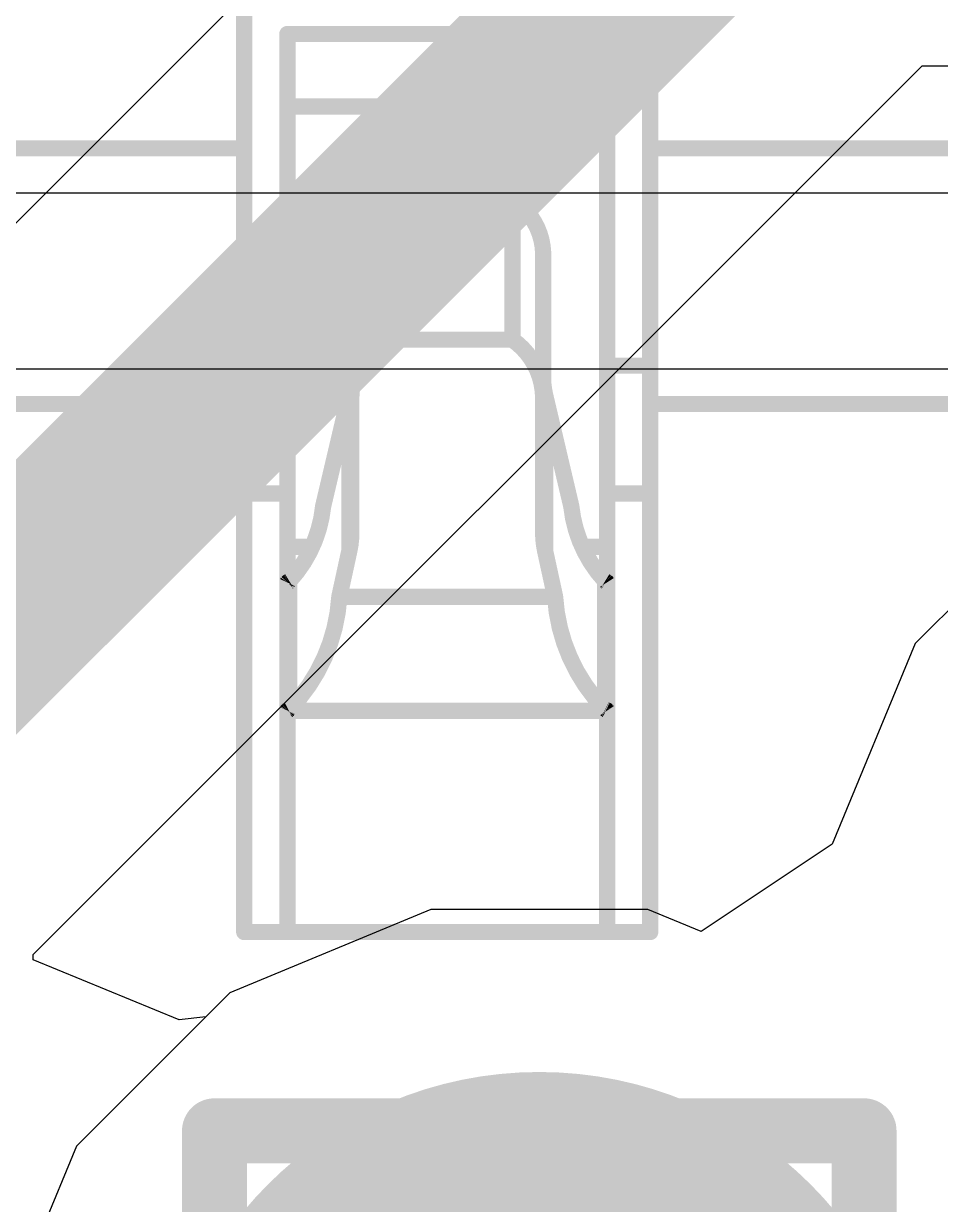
# Model space of a CAD drawing. Header units: inches. Extents: x -6 to 5433, y -4 to 5447.
# Drawn here: x 9.519 to 10.236, y 27.439 to 28.363 of the extents above; entities that cross this region are included whole.
import ezdxf

# ---------------------------------------------------------------- set-up
doc = ezdxf.new("R2010")
doc.units = ezdxf.units.IN
for name, color, linetype in [('Bottom Layer', 5, 'Continuous'), ('Drill Drawing', 1, 'Continuous'), ('Ground', 16, 'Continuous'), ('Mechanical 4', 56, 'Continuous'), ('Power', 76, 'Continuous'), ('Top Layer', 1, 'Continuous')]:
    doc.layers.add(name, color=color, linetype=linetype)

msp = doc.modelspace()

# ---------------------------------------------------------------- hatches: boundary and pattern name
at = {"layer": 'Bottom Layer'}
h = msp.add_hatch(color=5, dxfattribs=at)
edge = h.paths.add_edge_path()
edge.add_arc((9.92189, 27.24247), 0.3, 0, 360)
at = {"layer": 'Ground'}
h = msp.add_hatch(color=16, dxfattribs=at)
edge = h.paths.add_edge_path()
edge.add_arc((9.92189, 27.24247), 0.3, 0, 360)
at = {"layer": 'Power'}
h = msp.add_hatch(color=76, dxfattribs=at)
edge = h.paths.add_edge_path()
edge.add_arc((9.92189, 27.24247), 0.3, 0, 360)
at = {"layer": 'Top Layer'}
h = msp.add_hatch(color=1, dxfattribs=at)
edge = h.paths.add_edge_path()
edge.add_arc((9.92189, 27.24247), 0.3, 0, 360)

# ---------------------------------------------------------------- linework, layer by layer
at = {"layer": 'Bottom Layer'}
for p, q in [((9.98905, 28.68324), (9.08813, 27.78231)), ((9.52613, 27.63432), (10.22137, 28.32956)), ((10.22137, 28.32956), (14.79611, 28.32956)), ((10.3361, 27.99781), (10.21598, 27.87769)), ((10.21598, 27.87769), (10.15098, 27.72075)), ((10.15098, 27.72075), (10.04843, 27.65224)), ((9.83696, 27.66947), (9.68002, 27.60446)), ((10.00683, 27.66947), (9.83696, 27.66947)), ((10.04843, 27.65224), (10.00683, 27.66947)), ((9.52615, 27.6302), (9.52613, 27.63432)), ((9.64036, 27.58328), (9.52615, 27.6302)), ((9.68002, 27.60446), (9.6611, 27.58555)), ((9.6611, 27.58555), (9.64036, 27.58328))]:
    msp.add_line(p, q, dxfattribs=at)
msp.add_lwpolyline([(9.23463, 27.63581, 0.1524, 0.1524, 0), (10.13556, 28.53675, 0.1524, 0.1524, 0)], format="xyseb", dxfattribs=at)
at = {"layer": 'Drill Drawing'}
for points in [[(9.66789, 27.49647, 0.0508, 0.0508, 0), (10.17589, 27.49647, 0.0508, 0.0508, 0)], [(9.66789, 26.98847, 0.0508, 0.0508, 0), (9.66789, 27.49647, 0.0508, 0.0508, 0)], [(10.17589, 26.98847, 0.0508, 0.0508, 0), (10.17589, 27.49647, 0.0508, 0.0508, 0)]]:
    msp.add_lwpolyline(points, format="xyseb", dxfattribs=at)
for points in [[(9.65519, 27.49647, 0.0254, 0.0254, 1), (9.68059, 27.49647, 0.0254, 0.0254, 1)], [(9.65519, 27.49647, 0.0254, 0.0254, 1), (9.68059, 27.49647, 0.0254, 0.0254, 1)], [(10.16319, 27.49647, 0.0254, 0.0254, 1), (10.18859, 27.49647, 0.0254, 0.0254, 1)], [(10.16319, 27.49647, 0.0254, 0.0254, 1), (10.18859, 27.49647, 0.0254, 0.0254, 1)]]:
    msp.add_lwpolyline(points, format="xyseb", close=True, dxfattribs=at)
at = {"layer": 'Ground'}
for p, q in [((10.3361, 27.99781), (10.21598, 27.87769)), ((10.21598, 27.87769), (10.15098, 27.72075)), ((10.15098, 27.72075), (10.04843, 27.65224)), ((9.83696, 27.66947), (9.68002, 27.60446)), ((10.00683, 27.66947), (9.83696, 27.66947)), ((10.04843, 27.65224), (10.00683, 27.66947)), ((9.68002, 27.60446), (9.5599, 27.48434)), ((9.5599, 27.48434), (9.52403, 27.39775))]:
    msp.add_line(p, q, dxfattribs=at)
at = {"layer": 'Mechanical 4'}
for points in [[(9.69115, 28.06495, 0.0127, 0.0127, 0), (9.69115, 28.53495, 0.0127, 0.0127, 0)], [(10.00865, 28.06495, 0.0127, 0.0127, 0), (10.00865, 28.53495, 0.0127, 0.0127, 0)], [(9.72491, 28.35441, 0.0127, 0.0127, 0), (9.97491, 28.35441, 0.0127, 0.0127, 0)], [(9.72491, 27.65195, 0.0127, 0.0127, 0), (9.72491, 28.35441, 0.0127, 0.0127, 0)], [(9.97491, 27.65195, 0.0127, 0.0127, 0), (9.97491, 28.35441, 0.0127, 0.0127, 0)], [(9.72491, 28.29774, 0.0127, 0.0127, 0), (9.97491, 28.29774, 0.0127, 0.0127, 0)], [(9.37365, 28.26494, 0.0127, 0.0127, 0), (9.69115, 28.26494, 0.0127, 0.0127, 0)], [(10.00865, 28.26494, 0.0127, 0.0127, 0), (10.32615, 28.26494, 0.0127, 0.0127, 0)], [(9.77491, 28.1837, 0.0127, 0.0127, -0.247377), (9.79891, 28.22494, 0.0127, 0.0127, 0)], [(9.79892, 28.22494, 0.0127, 0.0127, 0), (9.90089, 28.22494, 0.0127, 0.0127, 0)], [(9.79892, 28.11528, 0.0127, 0.0127, 0), (9.79892, 28.22494, 0.0127, 0.0127, 0)], [(9.90089, 28.11528, 0.0127, 0.0127, 0), (9.90089, 28.22494, 0.0127, 0.0127, 0)], [(9.9009, 28.22494, 0.0127, 0.0127, -0.247377), (9.92491, 28.1837, 0.0127, 0.0127, 0)], [(9.77491, 27.96435, 0.0127, 0.0127, 0), (9.77491, 28.1837, 0.0127, 0.0127, 0)], [(9.92491, 27.96435, 0.0127, 0.0127, 0), (9.92491, 28.1837, 0.0127, 0.0127, 0)], [(9.77491, 28.07071, 0.0127, 0.0127, -0.23748), (9.79891, 28.11529, 0.0127, 0.0127, 0)], [(9.79892, 28.11528, 0.0127, 0.0127, 0), (9.90089, 28.11528, 0.0127, 0.0127, 0)], [(9.9009, 28.11529, 0.0127, 0.0127, -0.23748), (9.92491, 28.07071, 0.0127, 0.0127, 0)], [(9.69115, 28.09495, 0.0127, 0.0127, 0), (9.72491, 28.09495, 0.0127, 0.0127, 0)], [(9.97491, 28.09495, 0.0127, 0.0127, 0), (10.00865, 28.09495, 0.0127, 0.0127, 0)], [(9.77491, 28.08526, 0.0127, 0.0127, -0.057864), (9.77339, 28.07223, 0.0127, 0.0127, 0)], [(9.92642, 28.07223, 0.0127, 0.0127, -0.057864), (9.92491, 28.08526, 0.0127, 0.0127, 0)], [(9.75286, 27.98495, 0.0127, 0.0127, 0), (9.77339, 28.07223, 0.0127, 0.0127, 0)], [(9.77339, 27.95028, 0.0127, 0.0127, 0), (9.77339, 28.07223, 0.0127, 0.0127, 0)], [(9.92642, 28.07223, 0.0127, 0.0127, 0), (9.94694, 27.98495, 0.0127, 0.0127, 0)], [(9.92642, 27.95028, 0.0127, 0.0127, 0), (9.92642, 28.07223, 0.0127, 0.0127, 0)], [(9.37365, 28.06495, 0.0127, 0.0127, 0), (9.69115, 28.06495, 0.0127, 0.0127, 0)], [(9.69115, 27.65195, 0.0127, 0.0127, 0), (9.69115, 28.06495, 0.0127, 0.0127, 0)], [(10.00865, 28.06495, 0.0127, 0.0127, 0), (10.32615, 28.06495, 0.0127, 0.0127, 0)], [(10.00865, 27.65195, 0.0127, 0.0127, 0), (10.00865, 28.06495, 0.0127, 0.0127, 0)], [(9.69115, 27.99495, 0.0127, 0.0127, 0), (9.72491, 27.99495, 0.0127, 0.0127, 0)], [(9.97491, 27.99495, 0.0127, 0.0127, 0), (10.00865, 27.99495, 0.0127, 0.0127, 0)], [(9.75287, 27.98495, 0.0127, 0.0127, -0.162591), (9.72642, 27.92645, 0.0127, 0.0127, 0)], [(9.97339, 27.92645, 0.0127, 0.0127, -0.162591), (9.94694, 27.98495, 0.0127, 0.0127, 0)], [(9.77491, 27.96435, 0.0127, 0.0127, -0.053658), (9.77339, 27.95028, 0.0127, 0.0127, 0)], [(9.92642, 27.95028, 0.0127, 0.0127, -0.053658), (9.92491, 27.96435, 0.0127, 0.0127, 0)], [(9.72491, 27.95328, 0.0127, 0.0127, 0), (9.74357, 27.95328, 0.0127, 0.0127, 0)], [(9.95624, 27.95328, 0.0127, 0.0127, 0), (9.97491, 27.95328, 0.0127, 0.0127, 0)], [(9.76553, 27.91418, 0.0127, 0.0127, 0), (9.77339, 27.95028, 0.0127, 0.0127, 0)], [(9.92642, 27.95028, 0.0127, 0.0127, 0), (9.93428, 27.91418, 0.0127, 0.0127, 0)], [(9.72491, 27.92521, 0.0127, 0.0127, -0.011022), (9.72494, 27.9253, 0.0127, 0.0127, 0)], [(9.72494, 27.9253, 0.0127, 0.0127, -0.028404), (9.72499, 27.92539, 0.0127, 0.0127, 0)], [(9.72499, 27.92539, 0.0127, 0.0127, -0.035041), (9.72505, 27.92549, 0.0127, 0.0127, 0)], [(9.72505, 27.92549, 0.0127, 0.0127, -0.032319), (9.72515, 27.92559, 0.0127, 0.0127, 0)], [(9.72515, 27.92559, 0.0127, 0.0127, -0.024462), (9.72529, 27.92571, 0.0127, 0.0127, 0)], [(9.72529, 27.92571, 0.0127, 0.0127, -0.013729), (9.72547, 27.92584, 0.0127, 0.0127, 0)], [(9.72547, 27.92584, 0.0127, 0.0127, -0.00812), (9.72568, 27.92599, 0.0127, 0.0127, 0)], [(9.72568, 27.92599, 0.0127, 0.0127, -0.004821), (9.72591, 27.92614, 0.0127, 0.0127, 0)], [(9.72591, 27.92614, 0.0127, 0.0127, 0), (9.72642, 27.92645, 0.0127, 0.0127, 0)], [(9.72642, 27.82608, 0.0127, 0.0127, 0), (9.72642, 27.92645, 0.0127, 0.0127, 0)], [(9.97339, 27.92645, 0.0127, 0.0127, 0), (9.97365, 27.92629, 0.0127, 0.0127, 0)], [(9.97339, 27.82608, 0.0127, 0.0127, 0), (9.97339, 27.92645, 0.0127, 0.0127, 0)], [(9.97365, 27.92629, 0.0127, 0.0127, 0), (9.97391, 27.92613, 0.0127, 0.0127, 0)], [(9.97391, 27.92613, 0.0127, 0.0127, -0.006055), (9.97415, 27.92598, 0.0127, 0.0127, 0)], [(9.97415, 27.92598, 0.0127, 0.0127, -0.010737), (9.97436, 27.92584, 0.0127, 0.0127, 0)], [(9.97436, 27.92584, 0.0127, 0.0127, -0.018562), (9.97452, 27.92571, 0.0127, 0.0127, 0)], [(9.97452, 27.92572, 0.0127, 0.0127, -0.023386), (9.97465, 27.9256, 0.0127, 0.0127, 0)], [(9.97465, 27.9256, 0.0127, 0.0127, -0.054321), (9.97481, 27.9254, 0.0127, 0.0127, 0)], [(9.97481, 27.9254, 0.0127, 0.0127, -0.028597), (9.97491, 27.92521, 0.0127, 0.0127, 0)], [(9.76553, 27.91418, 0.0127, 0.0127, -0.179894), (9.72642, 27.82608, 0.0127, 0.0127, 0)], [(9.76553, 27.91418, 0.0127, 0.0127, 0), (9.93428, 27.91418, 0.0127, 0.0127, 0)], [(9.97339, 27.82608, 0.0127, 0.0127, -0.179894), (9.93428, 27.91418, 0.0127, 0.0127, 0)], [(9.72491, 27.82515, 0.0127, 0.0127, -0.013234), (9.72494, 27.82521, 0.0127, 0.0127, 0)], [(9.72491, 27.82495, 0.0127, 0.0127, 0), (9.97491, 27.82495, 0.0127, 0.0127, 0)], [(9.72494, 27.82521, 0.0127, 0.0127, -0.032689), (9.72499, 27.82528, 0.0127, 0.0127, 0)], [(9.72499, 27.82528, 0.0127, 0.0127, -0.037446), (9.72505, 27.82535, 0.0127, 0.0127, 0)], [(9.72505, 27.82535, 0.0127, 0.0127, -0.031881), (9.72515, 27.82543, 0.0127, 0.0127, 0)], [(9.72515, 27.82543, 0.0127, 0.0127, -0.02262), (9.72529, 27.82552, 0.0127, 0.0127, 0)], [(9.72529, 27.82552, 0.0127, 0.0127, -0.012209), (9.72547, 27.82562, 0.0127, 0.0127, 0)], [(9.72547, 27.82562, 0.0127, 0.0127, -0.00707), (9.72568, 27.82573, 0.0127, 0.0127, 0)], [(9.72568, 27.82573, 0.0127, 0.0127, 0), (9.72591, 27.82584, 0.0127, 0.0127, 0)], [(9.72591, 27.82584, 0.0127, 0.0127, 0), (9.72642, 27.82608, 0.0127, 0.0127, 0)], [(9.97339, 27.82608, 0.0127, 0.0127, 0), (9.97365, 27.82595, 0.0127, 0.0127, 0)], [(9.97365, 27.82595, 0.0127, 0.0127, 0), (9.97391, 27.82584, 0.0127, 0.0127, 0)], [(9.97391, 27.82584, 0.0127, 0.0127, -0.005205), (9.97415, 27.82573, 0.0127, 0.0127, 0)], [(9.97415, 27.82572, 0.0127, 0.0127, -0.009376), (9.97435, 27.82562, 0.0127, 0.0127, 0)], [(9.97435, 27.82562, 0.0127, 0.0127, -0.016687), (9.97452, 27.82552, 0.0127, 0.0127, 0)], [(9.97452, 27.82552, 0.0127, 0.0127, -0.021994), (9.97465, 27.82543, 0.0127, 0.0127, 0)], [(9.97464, 27.82543, 0.0127, 0.0127, -0.026751), (9.97474, 27.82535, 0.0127, 0.0127, 0)], [(9.97474, 27.82535, 0.0127, 0.0127, -0.028288), (9.97481, 27.82528, 0.0127, 0.0127, 0)], [(9.97481, 27.82528, 0.0127, 0.0127, -0.032605), (9.97491, 27.82515, 0.0127, 0.0127, 0)], [(9.69115, 27.65195, 0.0127, 0.0127, 0), (10.00865, 27.65195, 0.0127, 0.0127, 0)]]:
    msp.add_lwpolyline(points, format="xyseb", dxfattribs=at)
for points in [[(9.72173, 28.35441, 0.00635, 0.00635, 1), (9.72808, 28.35441, 0.00635, 0.00635, 1)], [(9.72173, 28.35441, 0.00635, 0.00635, 1), (9.72808, 28.35441, 0.00635, 0.00635, 1)], [(9.97173, 28.35441, 0.00635, 0.00635, 1), (9.97808, 28.35441, 0.00635, 0.00635, 1)], [(9.97173, 28.35441, 0.00635, 0.00635, 1), (9.97808, 28.35441, 0.00635, 0.00635, 1)], [(9.72173, 28.29774, 0.00635, 0.00635, 1), (9.72808, 28.29774, 0.00635, 0.00635, 1)], [(9.97173, 28.29774, 0.00635, 0.00635, 1), (9.97808, 28.29774, 0.00635, 0.00635, 1)], [(9.68798, 28.26494, 0.00635, 0.00635, 1), (9.69433, 28.26494, 0.00635, 0.00635, 1)], [(10.00548, 28.26494, 0.00635, 0.00635, 1), (10.01183, 28.26494, 0.00635, 0.00635, 1)], [(9.79574, 28.22494, 0.00635, 0.00635, 1), (9.80209, 28.22494, 0.00635, 0.00635, 1)], [(9.79574, 28.22494, 0.00635, 0.00635, 1), (9.80209, 28.22494, 0.00635, 0.00635, 1)], [(9.79574, 28.22494, 0.00635, 0.00635, 1), (9.80209, 28.22494, 0.00635, 0.00635, 1)], [(9.89772, 28.22494, 0.00635, 0.00635, 1), (9.90407, 28.22494, 0.00635, 0.00635, 1)], [(9.89772, 28.22494, 0.00635, 0.00635, 1), (9.90407, 28.22494, 0.00635, 0.00635, 1)], [(9.89772, 28.22494, 0.00635, 0.00635, 1), (9.90407, 28.22494, 0.00635, 0.00635, 1)], [(9.77173, 28.1837, 0.00635, 0.00635, 1), (9.77808, 28.1837, 0.00635, 0.00635, 1)], [(9.77173, 28.1837, 0.00635, 0.00635, 1), (9.77808, 28.1837, 0.00635, 0.00635, 1)], [(9.92173, 28.1837, 0.00635, 0.00635, 1), (9.92808, 28.1837, 0.00635, 0.00635, 1)], [(9.92173, 28.1837, 0.00635, 0.00635, 1), (9.92808, 28.1837, 0.00635, 0.00635, 1)], [(9.79574, 28.11529, 0.00635, 0.00635, 1), (9.80209, 28.11529, 0.00635, 0.00635, 1)], [(9.79574, 28.11528, 0.00635, 0.00635, 1), (9.80209, 28.11528, 0.00635, 0.00635, 1)], [(9.79574, 28.11528, 0.00635, 0.00635, 1), (9.80209, 28.11528, 0.00635, 0.00635, 1)], [(9.89772, 28.11528, 0.00635, 0.00635, 1), (9.90407, 28.11528, 0.00635, 0.00635, 1)], [(9.89772, 28.11528, 0.00635, 0.00635, 1), (9.90407, 28.11528, 0.00635, 0.00635, 1)], [(9.89772, 28.11529, 0.00635, 0.00635, 1), (9.90407, 28.11529, 0.00635, 0.00635, 1)], [(9.68798, 28.09495, 0.00635, 0.00635, 1), (9.69433, 28.09495, 0.00635, 0.00635, 1)], [(9.72173, 28.09495, 0.00635, 0.00635, 1), (9.72808, 28.09495, 0.00635, 0.00635, 1)], [(9.97173, 28.09495, 0.00635, 0.00635, 1), (9.97808, 28.09495, 0.00635, 0.00635, 1)], [(10.00548, 28.09495, 0.00635, 0.00635, 1), (10.01183, 28.09495, 0.00635, 0.00635, 1)], [(9.77173, 28.08526, 0.00635, 0.00635, 1), (9.77808, 28.08526, 0.00635, 0.00635, 1)], [(9.92173, 28.08526, 0.00635, 0.00635, 1), (9.92808, 28.08526, 0.00635, 0.00635, 1)], [(9.77021, 28.07223, 0.00635, 0.00635, 1), (9.77656, 28.07223, 0.00635, 0.00635, 1)], [(9.77021, 28.07223, 0.00635, 0.00635, 1), (9.77656, 28.07223, 0.00635, 0.00635, 1)], [(9.77021, 28.07223, 0.00635, 0.00635, 1), (9.77656, 28.07223, 0.00635, 0.00635, 1)], [(9.92325, 28.07223, 0.00635, 0.00635, 1), (9.9296, 28.07223, 0.00635, 0.00635, 1)], [(9.92325, 28.07223, 0.00635, 0.00635, 1), (9.9296, 28.07223, 0.00635, 0.00635, 1)], [(9.92325, 28.07223, 0.00635, 0.00635, 1), (9.9296, 28.07223, 0.00635, 0.00635, 1)], [(9.68798, 28.06495, 0.00635, 0.00635, 1), (9.69433, 28.06495, 0.00635, 0.00635, 1)], [(9.68798, 28.06495, 0.00635, 0.00635, 1), (9.69433, 28.06495, 0.00635, 0.00635, 1)], [(9.68798, 28.06495, 0.00635, 0.00635, 1), (9.69433, 28.06495, 0.00635, 0.00635, 1)], [(9.77173, 28.07071, 0.00635, 0.00635, 1), (9.77808, 28.07071, 0.00635, 0.00635, 1)], [(9.92173, 28.07071, 0.00635, 0.00635, 1), (9.92808, 28.07071, 0.00635, 0.00635, 1)], [(10.00548, 28.06495, 0.00635, 0.00635, 1), (10.01183, 28.06495, 0.00635, 0.00635, 1)], [(10.00548, 28.06495, 0.00635, 0.00635, 1), (10.01183, 28.06495, 0.00635, 0.00635, 1)], [(10.00548, 28.06495, 0.00635, 0.00635, 1), (10.01183, 28.06495, 0.00635, 0.00635, 1)], [(9.68798, 27.99495, 0.00635, 0.00635, 1), (9.69433, 27.99495, 0.00635, 0.00635, 1)], [(9.72173, 27.99495, 0.00635, 0.00635, 1), (9.72808, 27.99495, 0.00635, 0.00635, 1)], [(9.97173, 27.99495, 0.00635, 0.00635, 1), (9.97808, 27.99495, 0.00635, 0.00635, 1)], [(10.00548, 27.99495, 0.00635, 0.00635, 1), (10.01183, 27.99495, 0.00635, 0.00635, 1)], [(9.74969, 27.98495, 0.00635, 0.00635, 1), (9.75604, 27.98495, 0.00635, 0.00635, 1)], [(9.74969, 27.98495, 0.00635, 0.00635, 1), (9.75604, 27.98495, 0.00635, 0.00635, 1)], [(9.94377, 27.98495, 0.00635, 0.00635, 1), (9.95012, 27.98495, 0.00635, 0.00635, 1)], [(9.94377, 27.98495, 0.00635, 0.00635, 1), (9.95012, 27.98495, 0.00635, 0.00635, 1)], [(9.77173, 27.96435, 0.00635, 0.00635, 1), (9.77808, 27.96435, 0.00635, 0.00635, 1)], [(9.77173, 27.96435, 0.00635, 0.00635, 1), (9.77808, 27.96435, 0.00635, 0.00635, 1)], [(9.92173, 27.96435, 0.00635, 0.00635, 1), (9.92808, 27.96435, 0.00635, 0.00635, 1)], [(9.92173, 27.96435, 0.00635, 0.00635, 1), (9.92808, 27.96435, 0.00635, 0.00635, 1)], [(9.72173, 27.95328, 0.00635, 0.00635, 1), (9.72808, 27.95328, 0.00635, 0.00635, 1)], [(9.74039, 27.95328, 0.00635, 0.00635, 1), (9.74674, 27.95328, 0.00635, 0.00635, 1)], [(9.95307, 27.95328, 0.00635, 0.00635, 1), (9.95942, 27.95328, 0.00635, 0.00635, 1)], [(9.97173, 27.95328, 0.00635, 0.00635, 1), (9.97808, 27.95328, 0.00635, 0.00635, 1)], [(9.77021, 27.95028, 0.00635, 0.00635, 1), (9.77656, 27.95028, 0.00635, 0.00635, 1)], [(9.77021, 27.95028, 0.00635, 0.00635, 1), (9.77656, 27.95028, 0.00635, 0.00635, 1)], [(9.77021, 27.95028, 0.00635, 0.00635, 1), (9.77656, 27.95028, 0.00635, 0.00635, 1)], [(9.92325, 27.95028, 0.00635, 0.00635, 1), (9.9296, 27.95028, 0.00635, 0.00635, 1)], [(9.92325, 27.95028, 0.00635, 0.00635, 1), (9.9296, 27.95028, 0.00635, 0.00635, 1)], [(9.92325, 27.95028, 0.00635, 0.00635, 1), (9.9296, 27.95028, 0.00635, 0.00635, 1)], [(9.72173, 27.92521, 0.00635, 0.00635, 1), (9.72808, 27.92521, 0.00635, 0.00635, 1)], [(9.72177, 27.9253, 0.00635, 0.00635, 1), (9.72812, 27.9253, 0.00635, 0.00635, 1)], [(9.72177, 27.9253, 0.00635, 0.00635, 1), (9.72812, 27.9253, 0.00635, 0.00635, 1)], [(9.72181, 27.92539, 0.00635, 0.00635, 1), (9.72816, 27.92539, 0.00635, 0.00635, 1)], [(9.72181, 27.92539, 0.00635, 0.00635, 1), (9.72816, 27.92539, 0.00635, 0.00635, 1)], [(9.72188, 27.92549, 0.00635, 0.00635, 1), (9.72823, 27.92549, 0.00635, 0.00635, 1)], [(9.72188, 27.92549, 0.00635, 0.00635, 1), (9.72823, 27.92549, 0.00635, 0.00635, 1)], [(9.72198, 27.92559, 0.00635, 0.00635, 1), (9.72833, 27.92559, 0.00635, 0.00635, 1)], [(9.72198, 27.92559, 0.00635, 0.00635, 1), (9.72833, 27.92559, 0.00635, 0.00635, 1)], [(9.72212, 27.92571, 0.00635, 0.00635, 1), (9.72847, 27.92571, 0.00635, 0.00635, 1)], [(9.72211, 27.92571, 0.00635, 0.00635, 1), (9.72846, 27.92571, 0.00635, 0.00635, 1)], [(9.72229, 27.92584, 0.00635, 0.00635, 1), (9.72864, 27.92584, 0.00635, 0.00635, 1)], [(9.72229, 27.92584, 0.00635, 0.00635, 1), (9.72864, 27.92584, 0.00635, 0.00635, 1)], [(9.7225, 27.92599, 0.00635, 0.00635, 1), (9.72885, 27.92599, 0.00635, 0.00635, 1)], [(9.72251, 27.92599, 0.00635, 0.00635, 1), (9.72886, 27.92599, 0.00635, 0.00635, 1)], [(9.72274, 27.92614, 0.00635, 0.00635, 1), (9.72909, 27.92614, 0.00635, 0.00635, 1)], [(9.72274, 27.92614, 0.00635, 0.00635, 1), (9.72909, 27.92614, 0.00635, 0.00635, 1)], [(9.72325, 27.92645, 0.00635, 0.00635, 1), (9.7296, 27.92645, 0.00635, 0.00635, 1)], [(9.72325, 27.92645, 0.00635, 0.00635, 1), (9.7296, 27.92645, 0.00635, 0.00635, 1)], [(9.72325, 27.92645, 0.00635, 0.00635, 1), (9.7296, 27.92645, 0.00635, 0.00635, 1)], [(9.97021, 27.92645, 0.00635, 0.00635, 1), (9.97656, 27.92645, 0.00635, 0.00635, 1)], [(9.97021, 27.92645, 0.00635, 0.00635, 1), (9.97656, 27.92645, 0.00635, 0.00635, 1)], [(9.97021, 27.92645, 0.00635, 0.00635, 1), (9.97656, 27.92645, 0.00635, 0.00635, 1)], [(9.97048, 27.92629, 0.00635, 0.00635, 1), (9.97683, 27.92629, 0.00635, 0.00635, 1)], [(9.97048, 27.92629, 0.00635, 0.00635, 1), (9.97683, 27.92629, 0.00635, 0.00635, 1)], [(9.97074, 27.92613, 0.00635, 0.00635, 1), (9.97709, 27.92613, 0.00635, 0.00635, 1)], [(9.97073, 27.92613, 0.00635, 0.00635, 1), (9.97708, 27.92613, 0.00635, 0.00635, 1)], [(9.97098, 27.92598, 0.00635, 0.00635, 1), (9.97733, 27.92598, 0.00635, 0.00635, 1)], [(9.97097, 27.92598, 0.00635, 0.00635, 1), (9.97732, 27.92598, 0.00635, 0.00635, 1)], [(9.97118, 27.92584, 0.00635, 0.00635, 1), (9.97753, 27.92584, 0.00635, 0.00635, 1)], [(9.97118, 27.92584, 0.00635, 0.00635, 1), (9.97753, 27.92584, 0.00635, 0.00635, 1)], [(9.97135, 27.92572, 0.00635, 0.00635, 1), (9.9777, 27.92572, 0.00635, 0.00635, 1)], [(9.97135, 27.92571, 0.00635, 0.00635, 1), (9.9777, 27.92571, 0.00635, 0.00635, 1)], [(9.97147, 27.9256, 0.00635, 0.00635, 1), (9.97782, 27.9256, 0.00635, 0.00635, 1)], [(9.97147, 27.9256, 0.00635, 0.00635, 1), (9.97782, 27.9256, 0.00635, 0.00635, 1)], [(9.97163, 27.9254, 0.00635, 0.00635, 1), (9.97798, 27.9254, 0.00635, 0.00635, 1)], [(9.97163, 27.9254, 0.00635, 0.00635, 1), (9.97798, 27.9254, 0.00635, 0.00635, 1)], [(9.97173, 27.92521, 0.00635, 0.00635, 1), (9.97808, 27.92521, 0.00635, 0.00635, 1)], [(9.76236, 27.91418, 0.00635, 0.00635, 1), (9.76871, 27.91418, 0.00635, 0.00635, 1)], [(9.76236, 27.91418, 0.00635, 0.00635, 1), (9.76871, 27.91418, 0.00635, 0.00635, 1)], [(9.76236, 27.91418, 0.00635, 0.00635, 1), (9.76871, 27.91418, 0.00635, 0.00635, 1)], [(9.9311, 27.91418, 0.00635, 0.00635, 1), (9.93745, 27.91418, 0.00635, 0.00635, 1)], [(9.9311, 27.91418, 0.00635, 0.00635, 1), (9.93745, 27.91418, 0.00635, 0.00635, 1)], [(9.9311, 27.91418, 0.00635, 0.00635, 1), (9.93745, 27.91418, 0.00635, 0.00635, 1)], [(9.72173, 27.82515, 0.00635, 0.00635, 1), (9.72808, 27.82515, 0.00635, 0.00635, 1)], [(9.72173, 27.82495, 0.00635, 0.00635, 1), (9.72808, 27.82495, 0.00635, 0.00635, 1)], [(9.72177, 27.82521, 0.00635, 0.00635, 1), (9.72812, 27.82521, 0.00635, 0.00635, 1)], [(9.72177, 27.82521, 0.00635, 0.00635, 1), (9.72812, 27.82521, 0.00635, 0.00635, 1)], [(9.72181, 27.82528, 0.00635, 0.00635, 1), (9.72816, 27.82528, 0.00635, 0.00635, 1)], [(9.72181, 27.82528, 0.00635, 0.00635, 1), (9.72816, 27.82528, 0.00635, 0.00635, 1)], [(9.72188, 27.82535, 0.00635, 0.00635, 1), (9.72823, 27.82535, 0.00635, 0.00635, 1)], [(9.72188, 27.82535, 0.00635, 0.00635, 1), (9.72823, 27.82535, 0.00635, 0.00635, 1)], [(9.72197, 27.82543, 0.00635, 0.00635, 1), (9.72832, 27.82543, 0.00635, 0.00635, 1)], [(9.72198, 27.82543, 0.00635, 0.00635, 1), (9.72833, 27.82543, 0.00635, 0.00635, 1)], [(9.72211, 27.82552, 0.00635, 0.00635, 1), (9.72846, 27.82552, 0.00635, 0.00635, 1)], [(9.72211, 27.82552, 0.00635, 0.00635, 1), (9.72846, 27.82552, 0.00635, 0.00635, 1)], [(9.72229, 27.82562, 0.00635, 0.00635, 1), (9.72864, 27.82562, 0.00635, 0.00635, 1)], [(9.72229, 27.82562, 0.00635, 0.00635, 1), (9.72864, 27.82562, 0.00635, 0.00635, 1)], [(9.7225, 27.82573, 0.00635, 0.00635, 1), (9.72885, 27.82573, 0.00635, 0.00635, 1)], [(9.7225, 27.82573, 0.00635, 0.00635, 1), (9.72885, 27.82573, 0.00635, 0.00635, 1)], [(9.72274, 27.82584, 0.00635, 0.00635, 1), (9.72909, 27.82584, 0.00635, 0.00635, 1)], [(9.72274, 27.82584, 0.00635, 0.00635, 1), (9.72909, 27.82584, 0.00635, 0.00635, 1)], [(9.72325, 27.82608, 0.00635, 0.00635, 1), (9.7296, 27.82608, 0.00635, 0.00635, 1)], [(9.72325, 27.82608, 0.00635, 0.00635, 1), (9.7296, 27.82608, 0.00635, 0.00635, 1)], [(9.72325, 27.82608, 0.00635, 0.00635, 1), (9.7296, 27.82608, 0.00635, 0.00635, 1)], [(9.97021, 27.82608, 0.00635, 0.00635, 1), (9.97656, 27.82608, 0.00635, 0.00635, 1)], [(9.97021, 27.82608, 0.00635, 0.00635, 1), (9.97656, 27.82608, 0.00635, 0.00635, 1)], [(9.97021, 27.82608, 0.00635, 0.00635, 1), (9.97656, 27.82608, 0.00635, 0.00635, 1)], [(9.97048, 27.82595, 0.00635, 0.00635, 1), (9.97683, 27.82595, 0.00635, 0.00635, 1)], [(9.97048, 27.82595, 0.00635, 0.00635, 1), (9.97683, 27.82595, 0.00635, 0.00635, 1)], [(9.97074, 27.82584, 0.00635, 0.00635, 1), (9.97709, 27.82584, 0.00635, 0.00635, 1)], [(9.97074, 27.82584, 0.00635, 0.00635, 1), (9.97709, 27.82584, 0.00635, 0.00635, 1)], [(9.97098, 27.82573, 0.00635, 0.00635, 1), (9.97733, 27.82573, 0.00635, 0.00635, 1)], [(9.97097, 27.82572, 0.00635, 0.00635, 1), (9.97732, 27.82572, 0.00635, 0.00635, 1)], [(9.97118, 27.82562, 0.00635, 0.00635, 1), (9.97753, 27.82562, 0.00635, 0.00635, 1)], [(9.97118, 27.82562, 0.00635, 0.00635, 1), (9.97753, 27.82562, 0.00635, 0.00635, 1)], [(9.97135, 27.82552, 0.00635, 0.00635, 1), (9.9777, 27.82552, 0.00635, 0.00635, 1)], [(9.97135, 27.82552, 0.00635, 0.00635, 1), (9.9777, 27.82552, 0.00635, 0.00635, 1)], [(9.97147, 27.82543, 0.00635, 0.00635, 1), (9.97782, 27.82543, 0.00635, 0.00635, 1)], [(9.97147, 27.82543, 0.00635, 0.00635, 1), (9.97782, 27.82543, 0.00635, 0.00635, 1)], [(9.97157, 27.82535, 0.00635, 0.00635, 1), (9.97792, 27.82535, 0.00635, 0.00635, 1)], [(9.97156, 27.82535, 0.00635, 0.00635, 1), (9.97791, 27.82535, 0.00635, 0.00635, 1)], [(9.97163, 27.82528, 0.00635, 0.00635, 1), (9.97798, 27.82528, 0.00635, 0.00635, 1)], [(9.97163, 27.82528, 0.00635, 0.00635, 1), (9.97798, 27.82528, 0.00635, 0.00635, 1)], [(9.97173, 27.82515, 0.00635, 0.00635, 1), (9.97808, 27.82515, 0.00635, 0.00635, 1)], [(9.97173, 27.82495, 0.00635, 0.00635, 1), (9.97808, 27.82495, 0.00635, 0.00635, 1)], [(9.68798, 27.65195, 0.00635, 0.00635, 1), (9.69433, 27.65195, 0.00635, 0.00635, 1)], [(9.68798, 27.65195, 0.00635, 0.00635, 1), (9.69433, 27.65195, 0.00635, 0.00635, 1)], [(9.72173, 27.65195, 0.00635, 0.00635, 1), (9.72808, 27.65195, 0.00635, 0.00635, 1)], [(9.97173, 27.65195, 0.00635, 0.00635, 1), (9.97808, 27.65195, 0.00635, 0.00635, 1)], [(10.00548, 27.65195, 0.00635, 0.00635, 1), (10.01183, 27.65195, 0.00635, 0.00635, 1)], [(10.00548, 27.65195, 0.00635, 0.00635, 1), (10.01183, 27.65195, 0.00635, 0.00635, 1)]]:
    msp.add_lwpolyline(points, format="xyseb", close=True, dxfattribs=at)
at = {"layer": 'Power'}
for p, q in [((10.25786, 28.22986), (7.75206, 28.22986)), ((7.98977, 28.0924), (10.25787, 28.0924)), ((10.3037, 27.9654), (10.21598, 27.87769)), ((10.21598, 27.87769), (10.15098, 27.72075)), ((10.15098, 27.72075), (10.04843, 27.65224)), ((9.83696, 27.66947), (9.68002, 27.60446)), ((10.00683, 27.66947), (9.83696, 27.66947)), ((10.04843, 27.65224), (10.00683, 27.66947)), ((9.68002, 27.60446), (9.5599, 27.48434)), ((9.5599, 27.48434), (9.52403, 27.39775))]:
    msp.add_line(p, q, dxfattribs=at)
at = {"layer": 'Top Layer'}
for p, q in [((10.3361, 27.99781), (10.21598, 27.87769)), ((10.21598, 27.87769), (10.15098, 27.72075)), ((10.15098, 27.72075), (10.04843, 27.65224)), ((9.83696, 27.66947), (9.68002, 27.60446)), ((10.00683, 27.66947), (9.83696, 27.66947)), ((10.04843, 27.65224), (10.00683, 27.66947)), ((9.68002, 27.60446), (9.5599, 27.48434)), ((9.5599, 27.48434), (9.52403, 27.39775))]:
    msp.add_line(p, q, dxfattribs=at)

doc.saveas('drawing.dxf')
